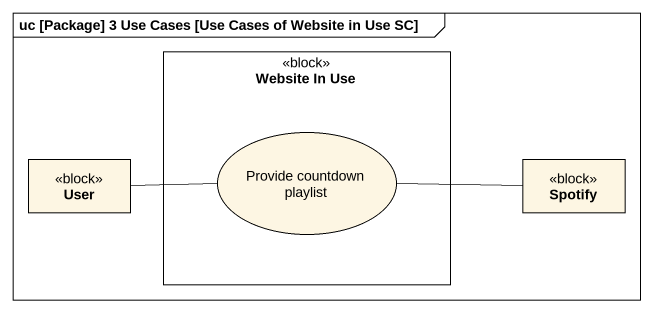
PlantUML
@startuml
mainframe uc [Package] 3 Use Cases [Use Cases of Website in Use SC]
allowmixing
hide circle
hide empty members
rectangle "Website In Use" as Website_In_Use <<block>> {
  usecase "Provide countdown playlist" as Provide_countdown_playlist
}
class User <<block>>
class Spotify <<block>>
User -right- Provide_countdown_playlist
Spotify -left- Provide_countdown_playlist
@enduml
